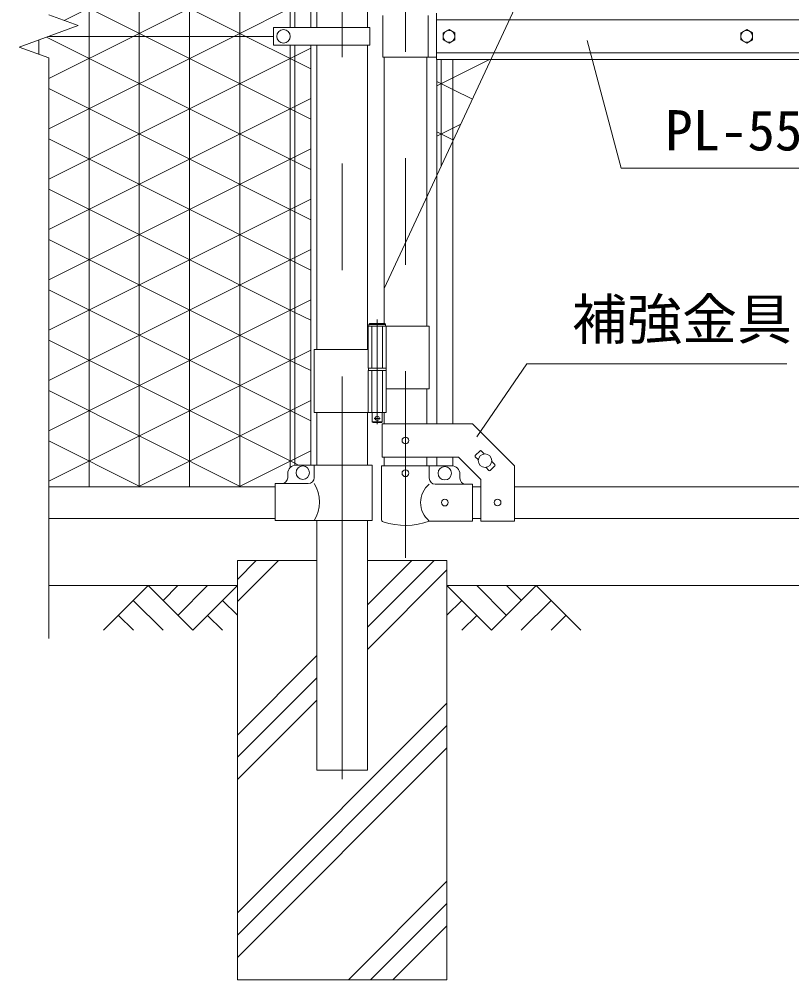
# Model space of a CAD drawing. Units: millimetres, scale not verified. Extents: x -4200 to 4200, y -2970 to 2970.
# Drawn here: x -143 to 778, y -1039 to 107 of the extents above; entities that cross this region are included whole.
import ezdxf
from ezdxf.enums import TextEntityAlignment as Align

# ---------------------------------------------------------------- set-up
doc = ezdxf.new("R2010")
doc.units = ezdxf.units.MM
doc.header["$LTSCALE"] = 20
doc.linetypes.add('DASHED', pattern=[7.5, 6, -1.5])
doc.linetypes.add('USER1', pattern=[50.8, 31.75, -6.35, 6.35, -6.35])
for name, color, linetype, lineweight in [('0-1_D-BMK', 2, 'USER1', 13), ('0-2_D-STR1', 1, 'Continuous', 18), ('0-3_D-STR3', 3, 'Continuous', 13), ('0-4_0', 7, 'Continuous', 9), ('0-5_D-DCR-HCH', 7, 'Continuous', 9), ('0-6_D-BGD', 7, 'Continuous', 9), ('0-7_D-STR4', 7, 'Continuous', 9), ('0-8_D-STR-DIM', 7, 'Continuous', 9), ('0-9_D-STR-TXT', 7, 'Continuous', 9), ('0-A_Defpoints', 8, 'Continuous', 18)]:
    doc.layers.add(name, color=color, linetype=linetype, lineweight=lineweight)
doc.styles.add('ＭＳ ゴシック', font='')
doc.styles.get('ＭＳ ゴシック').set_extended_font_data('MS Gothic')

msp = doc.modelspace()

# ---------------------------------------------------------------- linework, layer by layer
at = {"layer": '0-1_D-BMK'}
for p, q in [((317.39, 703.1), (317.39, -535.29)), ((241.99, 696.61), (241.99, -799.21)), ((283.83, -251.21), (283.83, -376.1)), ((287.46, -369.13), (280.21, -369.13))]:
    msp.add_line(p, q, dxfattribs=at)
at = {"layer": '0-2_D-STR1'}
for p, q in [((211.74, 403.87), (211.74, 96.87)), ((272.24, 403.87), (272.24, 96.87)), ((211.74, 75.87), (211.74, -287.13)), ((272.24, 75.87), (272.24, -287.13)), ((291.99, 61.37), (291.99, -256.13)), ((342.79, 61.37), (342.79, -259.13)), ((342.79, -334.13), (342.79, -375.58)), ((211.74, -362.13), (211.74, -424.93)), ((272.24, -362.13), (272.24, -424.93)), ((291.99, -362.13), (291.99, -375.58)), ((291.99, -415.58), (291.99, -425.63)), ((342.79, -415.58), (342.79, -425.63)), ((161.99, -450.63), (-108.01, -450.63)), ((397.39, -450.63), (407.39, -450.63)), ((447.39, -450.63), (1081.59, -450.63)), ((161.99, -488.63), (-108.01, -488.63)), ((211.74, -490.93), (211.74, -788.63)), ((272.24, -490.93), (272.24, -788.63)), ((397.39, -488.63), (407.39, -488.63)), ((447.39, -488.63), (1081.59, -488.63)), ((211.74, -788.63), (272.24, -788.63))]:
    msp.add_line(p, q, dxfattribs=at)
at = {"layer": '0-3_D-STR3'}
for p, q in [((185.49, 599.07), (185.49, 96.87)), ((204.49, 599.07), (204.49, 96.87)), ((290.39, 111.37), (290.39, 61.37)), ((344.39, 111.37), (344.39, 61.37)), ((354.49, 58.87), (354.49, 113.87)), ((1174.49, 105.87), (354.49, 105.87)), ((159.99, 96.87), (159.99, 75.87)), ((274.79, 96.87), (159.99, 96.87)), ((274.79, 96.87), (274.79, 75.87)), ((-108.01, 86.37), (159.99, 86.37)), ((274.79, 75.87), (159.99, 75.87)), ((185.49, -424.93), (185.49, 75.87)), ((204.49, -424.93), (204.49, 75.87)), ((290.39, 61.37), (354.49, 61.37)), ((1174.49, 66.87), (354.49, 66.87)), ((1174.49, 58.87), (354.49, 58.87)), ((354.89, 58.87), (354.89, -375.58)), ((373.89, 58.87), (373.89, -375.58)), ((273.03, -259.13), (273.03, -309.13)), ((345.94, -259.13), (273.03, -259.13)), ((273.83, -257.13), (274.83, -256.13)), ((273.83, -257.13), (273.83, -259.13)), ((273.83, -257.13), (293.83, -257.13)), ((292.83, -256.13), (274.83, -256.13)), ((294.63, -259.13), (294.63, -309.13)), ((345.94, -259.13), (345.94, -334.13)), ((273.03, -287.13), (208.69, -287.13)), ((208.69, -287.13), (208.69, -362.13)), ((294.63, -309.13), (273.03, -309.13)), ((273.33, -309.13), (273.33, -312.13)), ((294.33, -309.13), (294.33, -312.13)), ((294.63, -312.13), (273.03, -312.13)), ((273.03, -312.13), (273.03, -362.13)), ((294.33, -312.13), (273.33, -312.13)), ((294.63, -312.13), (294.63, -362.13)), ((345.94, -334.13), (294.74, -334.13)), ((294.63, -362.13), (208.69, -362.13)), ((289.83, -362.13), (289.83, -373.13)), ((278.83, -374.13), (277.83, -373.13)), ((288.83, -374.13), (278.83, -374.13)), ((288.83, -374.13), (289.83, -373.13)), ((289.69, -415.58), (289.69, -375.58)), ((400.72, -413.57), (406.38, -407.92)), ((407.8, -407.92), (411.51, -411.63)), ((289.69, -415.58), (380.82, -415.58)), ((354.89, -415.58), (354.89, -425.63)), ((373.89, -415.58), (373.89, -425.63)), ((380.82, -415.58), (407.39, -442.15)), ((400.72, -414.99), (404.44, -418.7)), ((420.34, -420.46), (424.06, -424.18)), ((176.99, -434.93), (176.99, -439.93)), ((277.69, -424.93), (186.99, -424.93)), ((208.59, -424.93), (208.59, -439.93)), ((277.69, -424.93), (277.69, -490.93)), ((288.84, -425.63), (345.94, -425.63)), ((288.84, -425.63), (288.84, -489.33)), ((345.94, -425.63), (345.94, -440.63)), ((345.94, -425.63), (372.39, -425.63)), ((413.27, -427.53), (416.99, -431.25)), ((418.4, -431.25), (424.06, -425.59)), ((447.39, -491.83), (447.39, -425.58)), ((382.39, -440.63), (382.39, -435.63)), ((407.39, -491.83), (407.39, -442.15)), ((201.59, -446.93), (161.99, -446.93)), ((161.99, -446.93), (161.99, -490.93)), ((397.39, -447.63), (352.94, -447.63)), ((397.39, -491.63), (397.39, -447.63)), ((277.69, -490.93), (161.99, -490.93)), ((397.39, -491.63), (345.94, -491.63)), ((407.39, -491.83), (447.39, -491.83))]:
    msp.add_line(p, q, dxfattribs=at)
at = {"layer": '0-3_D-STR3', "linetype": 'DASHED'}
for p, q in [((277.53, -259.13), (277.53, -309.13)), ((290.13, -259.13), (290.13, -309.13)), ((277.53, -312.13), (277.53, -362.13)), ((290.13, -312.13), (290.13, -362.13))]:
    msp.add_line(p, q, dxfattribs=at)
at = {"layer": '0-3_D-STR3'}
for points in [[(369.49, 94.47), (376.51, 90.42), (376.51, 82.32), (369.49, 78.27), (362.48, 82.32), (362.48, 90.42)], [(724.49, 94.47), (717.48, 90.42), (717.48, 82.32), (724.49, 78.27), (731.51, 82.32), (731.51, 90.42)]]:
    msp.add_lwpolyline(points, close=True, dxfattribs=at)
for points in [[(292.83, -256.13), (293.83, -257.13), (293.83, -259.13)], [(277.83, -362.13), (277.83, -373.13), (289.83, -373.13)], [(289.69, -375.58), (397.39, -375.58), (447.39, -425.58)]]:
    msp.add_lwpolyline(points, dxfattribs=at)
for centre, radius in [((171.99, 86.37), 8), ((369.49, 86.37), 7.03), ((724.49, 86.37), 7.03), ((283.83, -369.13), 2.5), ((317.39, -395.58), 4), ((412.39, -419.58), 8), ((194.99, -433.93), 8), ((317.39, -434.63), 4), ((364.39, -434.63), 8), ((364.39, -469.63), 4), ((427.39, -469.58), 4)]:
    msp.add_circle(centre, radius, dxfattribs=at)
for centre, radius, start, end in [((407.09, -408.62), 1, 45, 135), ((401.43, -414.28), 1, 135, 225), ((186.99, -434.93), 10, 90, 180), ((372.39, -435.63), 10, 0, 90), ((417.69, -430.54), 1, 225, 315), ((423.35, -424.89), 1, 315, 45), ((169.99, -439.93), 7, 270, 0), ((201.59, -439.93), 7, 270, 0), ((352.94, -440.63), 7, 180, 270), ((389.39, -440.63), 7, 180, 270), ((174.38, -468.93), 40.68, 327.25964, 32.74036), ((364.14, -469.63), 28.55, 129.59418, 230.40582), ((292.14, -489.33), 3.3, 180, 250.77949), ((317.39, -416.9), 80, 250.77949, 290.9084)]:
    msp.add_arc(centre, radius, start, end, dxfattribs=at)
at = {"layer": '0-4_0'}
for p, q in [((-60, 86.37), (-60, 623.37)), ((0, 86.37), (0, 623.37)), ((60, 86.37), (60, 623.37)), ((120, 86.37), (120, 623.37)), ((180, 96.87), (180, 601.97)), ((127.23, 86.37), (-108.01, 203.99)), ((-7.31, 86.37), (185.49, 182.77)), ((7.23, 86.37), (-108.01, 143.99)), ((112.69, 86.37), (185.49, 122.77)), ((-120, 65.08), (-120, 82)), ((-108.01, 36.02), (-7.31, 86.37)), ((-108.01, -23.98), (112.69, 86.37)), ((-60, -450.63), (-60, 86.37)), ((0, -450.63), (0, 86.37)), ((185.49, -2.76), (7.23, 86.37)), ((60, -450.63), (60, 86.37)), ((120, -450.63), (120, 86.37)), ((185.49, 57.24), (127.23, 86.37)), ((180, -427.84), (180, 75.87)), ((185.49, 62.77), (204.49, 72.27)), ((-108.01, -83.98), (185.49, 62.77)), ((360, -68.6), (360, 58.87)), ((204.49, 47.74), (185.49, 57.24)), ((185.49, -122.76), (-108.01, 23.99)), ((373.89, 23.04), (354.89, 32.54)), ((397.28, 11.34), (373.89, 23.04)), ((185.49, 2.77), (204.49, 12.27)), ((-108.01, -143.98), (185.49, 2.77)), ((204.49, -12.26), (185.49, -2.76)), ((373.89, -36.96), (354.89, -27.46)), ((185.49, -182.76), (-108.01, -36.01)), ((374.59, -37.31), (373.89, -36.96)), ((-108.01, -203.98), (185.49, -57.23)), ((185.49, -57.23), (204.49, -47.73)), ((185.49, -242.76), (-108.01, -96.01)), ((185.49, -117.23), (204.49, -107.73)), ((-108.01, -263.98), (185.49, -117.23)), ((204.49, -132.26), (185.49, -122.76)), ((185.49, -302.76), (-108.01, -156.01)), ((185.49, -177.23), (204.49, -167.73)), ((-108.01, -323.98), (185.49, -177.23)), ((204.49, -192.26), (185.49, -182.76)), ((185.49, -362.76), (-108.01, -216.01)), ((185.49, -237.23), (204.49, -227.73)), ((-108.01, -383.98), (185.49, -237.23)), ((204.49, -252.26), (185.49, -242.76)), ((-108.01, -443.98), (185.49, -297.23)), ((185.49, -297.23), (204.49, -287.73)), ((204.49, -312.26), (185.49, -302.76)), ((121.23, -450.63), (-108.01, -336.01)), ((185.49, -357.23), (204.49, -347.73)), ((-1.31, -450.63), (185.49, -357.23)), ((204.49, -372.26), (185.49, -362.76)), ((1.23, -450.63), (-108.01, -396.01)), ((185.49, -417.23), (204.49, -407.73)), ((118.69, -450.63), (185.49, -417.23))]:
    msp.add_line(p, q, dxfattribs=at)
for points in [[(-89.49, 105.28), (185.49, 242.77), (204.49, 252.27)], [(204.49, -72.26), (185.49, -62.76), (-110.76, 85.36)], [(354.89, 27.47), (373.89, 36.97), (417.69, 58.87)], [(354.89, -32.53), (373.89, -23.03), (383.48, -18.24)], [(189.83, -424.93), (185.49, -422.76), (-108.01, -276.01)]]:
    msp.add_lwpolyline(points, dxfattribs=at)
at = {"layer": '0-5_D-DCR-HCH'}
for p, q in [((116.99, -587.73), (166.08, -538.63)), ((116.99, -561.21), (139.57, -538.63)), ((272.24, -618.09), (351.7, -538.63)), ((272.24, -591.57), (325.18, -538.63)), ((272.24, -644.61), (366.99, -549.86)), ((10.57, -568.63), (-42.64, -621.84)), ((10.57, -568.63), (63.78, -621.84)), ((28.3, -586.37), (46.04, -568.63)), ((46.04, -604.11), (81.52, -568.63)), ((63.78, -621.84), (116.99, -568.63)), ((420.2, -621.84), (366.99, -568.63)), ((437.94, -604.11), (402.47, -568.63)), ((473.42, -568.63), (420.2, -621.84)), ((455.77, -586.46), (437.94, -568.63)), ((473.42, -568.63), (526.63, -621.84)), ((-7.17, -586.37), (28.47, -621.84)), ((99.25, -586.37), (116.99, -604.03)), ((384.73, -586.37), (366.99, -604.03)), ((491.15, -586.37), (455.52, -621.84)), ((-24.91, -604.11), (-7.09, -621.84)), ((81.52, -604.11), (99.34, -621.84)), ((402.47, -604.11), (384.65, -621.84)), ((508.89, -604.11), (491.07, -621.84)), ((116.99, -746.82), (211.74, -652.07)), ((116.99, -773.34), (211.74, -678.59)), ((116.99, -799.86), (211.74, -705.11)), ((116.99, -958.96), (366.99, -708.96)), ((116.99, -985.47), (366.99, -735.47)), ((116.99, -1011.99), (366.99, -761.99)), ((249.45, -1038.63), (366.99, -921.09)), ((275.96, -1038.63), (366.99, -947.61)), ((302.48, -1038.63), (366.99, -974.12))]:
    msp.add_line(p, q, dxfattribs=at)
at = {"layer": '0-6_D-BGD'}
for p, q in [((-108.01, -568.63), (116.99, -568.63)), ((366.99, -568.63), (2116.99, -568.63))]:
    msp.add_line(p, q, dxfattribs=at)
at = {"layer": '0-7_D-STR4'}
for p, q in [((116.99, -538.63), (116.99, -1038.63)), ((116.99, -538.63), (211.74, -538.63)), ((272.24, -538.63), (366.99, -538.63)), ((366.99, -538.63), (366.99, -1038.63)), ((116.99, -1038.63), (366.99, -1038.63))]:
    msp.add_line(p, q, dxfattribs=at)
at = {"layer": '0-8_D-STR-DIM'}
for p, q in [((-72.77, 99.19), (-108.01, 112.02)), ((-143.25, 73.54), (-72.77, 99.19)), ((-108.01, 60.72), (-143.25, 73.54)), ((-108.01, -631.63), (-108.01, 60.72))]:
    msp.add_line(p, q, dxfattribs=at)
at = {"layer": '0-9_D-STR-TXT'}
for points in [[(916.13, -70.89), (574.85, -70.89), (534.34, 81.26)], [(772.3, -304.05), (462.24, -304.05), (402.53, -391.19)]]:
    msp.add_lwpolyline(points, dxfattribs=at)
at = {"layer": '0-A_Defpoints'}
msp.add_line((700.39, 661.37), (291.99, -214.44), dxfattribs=at)

# ---------------------------------------------------------------- texts
at = {"layer": '0-9_D-STR-TXT', "style": 'ＭＳ ゴシック'}
for s, p in [('PL-55x1.6', (627.3, -64.14)), ('補強金具', (516.21, -289.43))]:
    msp.add_text(s, height=48.09, dxfattribs=at).set_placement(p, align=Align.BOTTOM_LEFT)

doc.saveas('drawing.dxf')
